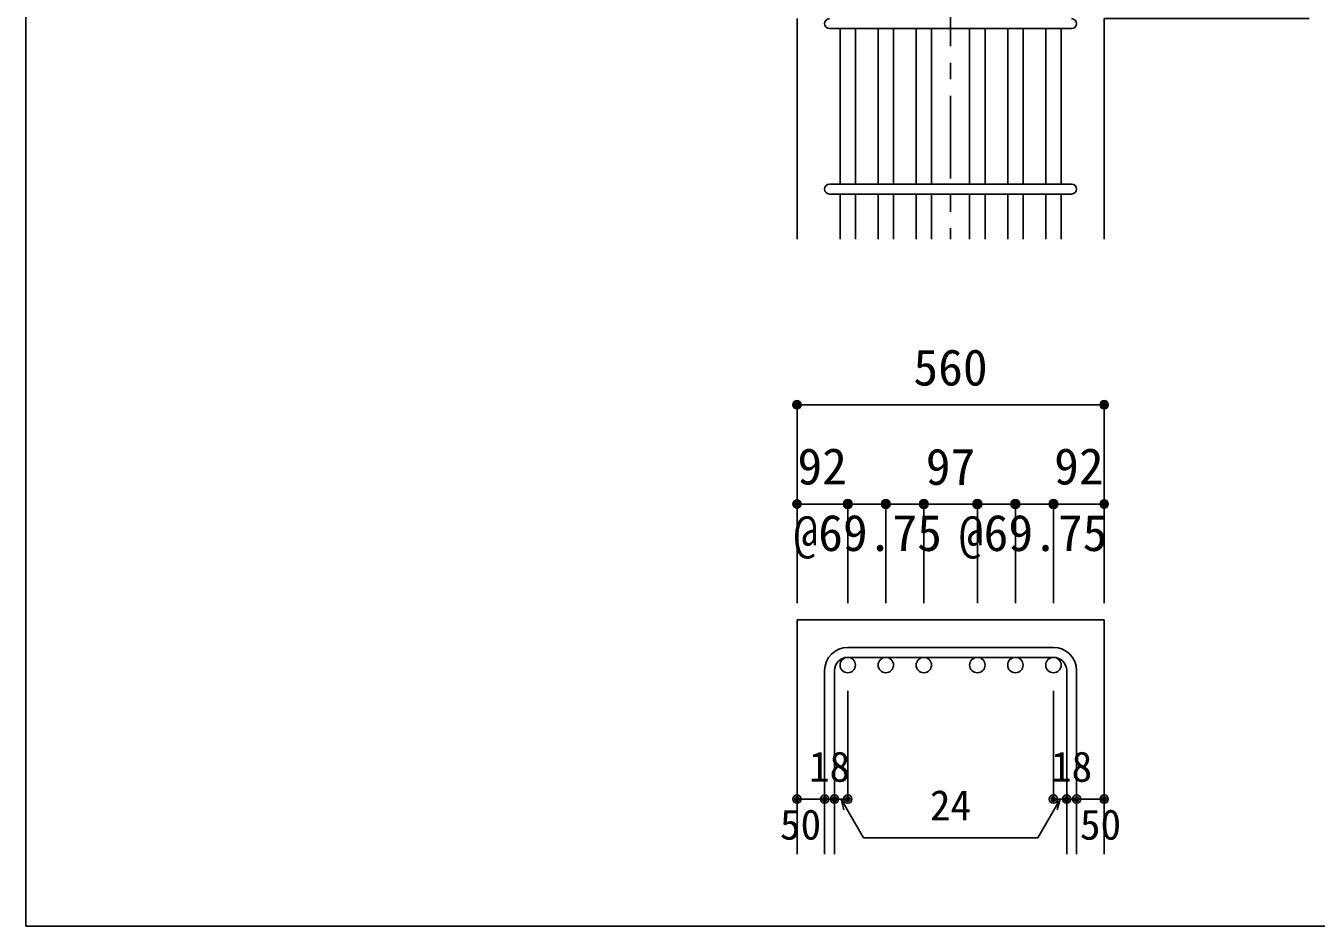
# Model space of a CAD drawing. Units: millimetres at full size, sheet at 1:30; some dimension numbers follow another scale. Extents: x -5973 to 5954, y -4195 to 4201.
# Drawn here: x -5973 to -3633, y -4195 to -2563 of the extents above; entities that cross this region are included whole.
import ezdxf
from ezdxf.enums import TextEntityAlignment as Align

# ---------------------------------------------------------------- set-up
doc = ezdxf.new("R2010")
doc.units = ezdxf.units.MM
doc.header["$LTSCALE"] = 30
doc.header["$PDMODE"] = 32
doc.header["$PDSIZE"] = 15
doc.linetypes.add('CHAIN1', pattern=[8, 5, -1, 1, -1])
for name, color, linetype in [('0-1_躯体線', 2, 'Continuous'), ('0-5_基礎梁筋', 7, 'Continuous'), ('0-6_スタラップ筋', 7, 'Continuous'), ('0-D_寸法', 4, 'Continuous'), ('F-0_枠', 6, 'Continuous')]:
    doc.layers.add(name, color=color, linetype=linetype)
doc.styles.add('ＭＳ ゴシック', font='')
doc.styles.get('ＭＳ ゴシック').set_extended_font_data('MS Gothic')

msp = doc.modelspace()

# ---------------------------------------------------------------- linework, layer by layer
at = {"layer": '0-1_躯体線'}
for p, q in [((-4574.3, -2949.89), (-4574.3, -2549.89)), ((-4574.3, -4064.89), (-4574.3, -3639.89)), ((-4017.3, -3639.89), (-4574.3, -3639.89)), ((-4017.3, -4064.89), (-4017.3, -3639.89))]:
    msp.add_line(p, q, dxfattribs=at)
msp.add_lwpolyline([(-4017.3, -2949.89), (-4017.3, -2549.89), (-3645.8, -2549.89)], dxfattribs=at)
at = {"layer": '0-5_基礎梁筋'}
for p, q in [((-4496.3, -2567.89), (-4496.3, -2849.89)), ((-4468.3, -2567.89), (-4468.3, -2849.89)), ((-4427.3, -2567.89), (-4427.3, -2849.89)), ((-4399.3, -2567.89), (-4399.3, -2849.89)), ((-4358.3, -2567.89), (-4358.3, -2849.89)), ((-4330.3, -2567.89), (-4330.3, -2849.89)), ((-4261.3, -2567.89), (-4261.3, -2849.89)), ((-4233.3, -2567.89), (-4233.3, -2849.89)), ((-4192.3, -2567.89), (-4192.3, -2849.89)), ((-4164.3, -2567.89), (-4164.3, -2849.89)), ((-4123.3, -2567.89), (-4123.3, -2849.89)), ((-4095.3, -2567.89), (-4095.3, -2849.89)), ((-4496.3, -2867.89), (-4496.3, -2949.89)), ((-4468.3, -2867.89), (-4468.3, -2949.89)), ((-4427.3, -2867.89), (-4427.3, -2949.89)), ((-4399.3, -2867.89), (-4399.3, -2949.89)), ((-4358.3, -2867.89), (-4358.3, -2949.89)), ((-4330.3, -2867.89), (-4330.3, -2949.89)), ((-4261.3, -2867.89), (-4261.3, -2949.89)), ((-4233.3, -2867.89), (-4233.3, -2949.89)), ((-4192.3, -2867.89), (-4192.3, -2949.89)), ((-4164.3, -2867.89), (-4164.3, -2949.89)), ((-4123.3, -2867.89), (-4123.3, -2949.89)), ((-4095.3, -2867.89), (-4095.3, -2949.89))]:
    msp.add_line(p, q, dxfattribs=at)
at = {"layer": '0-5_基礎梁筋', "color": 3}
for centre in [(-4482.3, -3721.89), (-4413.3, -3721.89), (-4344.3, -3721.89), (-4247.3, -3721.89), (-4178.3, -3721.89), (-4109.3, -3721.89)]:
    msp.add_circle(centre, 14, dxfattribs=at)
at = {"layer": '0-6_スタラップ筋'}
for p, q in [((-4076.3, -2567.89), (-4515.3, -2567.89)), ((-4515.3, -2849.89), (-4076.3, -2849.89)), ((-4076.3, -2867.89), (-4515.3, -2867.89)), ((-4109.3, -3689.89), (-4482.3, -3689.89)), ((-4109.3, -3707.89), (-4482.3, -3707.89)), ((-4524.3, -3731.89), (-4524.3, -4064.89)), ((-4506.3, -3731.89), (-4506.3, -4064.89)), ((-4085.3, -3731.89), (-4085.3, -4064.89)), ((-4067.3, -3731.89), (-4067.3, -4064.89))]:
    msp.add_line(p, q, dxfattribs=at)
for centre, radius, start, end in [((-4515.3, -2558.89), 9, 90, 270), ((-4076.3, -2558.89), 9, 270, 90), ((-4515.3, -2858.89), 9, 90, 270), ((-4076.3, -2858.89), 9, 270, 90), ((-4482.3, -3731.89), 42, 90, 180), ((-4109.3, -3731.89), 42, 0, 90), ((-4482.3, -3731.89), 24, 90, 180), ((-4109.3, -3731.89), 24, 0, 90)]:
    msp.add_arc(centre, radius, start, end, dxfattribs=at)
at = {"layer": '0-D_寸法', "linetype": 'CHAIN1'}
msp.add_line((-4295.8, -1249.89), (-4295.8, -2949.89), dxfattribs=at)
at = {"layer": '0-D_寸法'}
for p, q in [((-4574.3, -3249.89), (-4574.3, -3429.89)), ((-4574.3, -3249.89), (-4017.3, -3249.89)), ((-4017.3, -3249.89), (-4017.3, -3429.89)), ((-4574.3, -3429.89), (-4574.3, -3609.89)), ((-4482.3, -3429.89), (-4574.3, -3429.89)), ((-4482.3, -3429.89), (-4482.3, -3609.89)), ((-4482.3, -3429.89), (-4344.3, -3429.89)), ((-4413.3, -3429.89), (-4413.3, -3609.89)), ((-4344.3, -3429.89), (-4344.3, -3609.89)), ((-4344.3, -3429.89), (-4247.3, -3429.89)), ((-4247.3, -3429.89), (-4247.3, -3609.89)), ((-4247.3, -3429.89), (-4247.3, -3609.89)), ((-4247.3, -3429.89), (-4178.3, -3429.89)), ((-4178.3, -3429.89), (-4178.3, -3609.89)), ((-4178.3, -3429.89), (-4109.3, -3429.89)), ((-4109.3, -3429.89), (-4109.3, -3609.89)), ((-4103.3, -3429.89), (-4017.3, -3429.89)), ((-4017.3, -3429.89), (-4017.3, -3609.89)), ((-4482.3, -3964.89), (-4482.3, -3768.81)), ((-4109.3, -3964.89), (-4109.3, -3768.81)), ((-4574.3, -3964.89), (-4524.3, -3964.89)), ((-4524.3, -3964.89), (-4506.3, -3964.89)), ((-4506.3, -3964.89), (-4482.3, -3964.89)), ((-4494.3, -3964.89), (-4453.85, -4034.96)), ((-4494.3, -3964.89), (-4489.12, -3984.21)), ((-4097.3, -3964.89), (-4137.75, -4034.96)), ((-4085.3, -3964.89), (-4109.3, -3964.89)), ((-4097.3, -3964.89), (-4102.48, -3984.21)), ((-4067.3, -3964.89), (-4085.3, -3964.89)), ((-4017.3, -3964.89), (-4067.3, -3964.89)), ((-4137.75, -4034.96), (-4453.85, -4034.96))]:
    msp.add_line(p, q, dxfattribs=at)
for centre, radius in [((-4574.3, -3249.89), 7.2), ((-4574.3, -3249.89), 6.4), ((-4574.3, -3249.89), 5.6), ((-4574.3, -3249.89), 4.8), ((-4574.3, -3249.89), 4), ((-4574.3, -3249.89), 3.2), ((-4574.3, -3249.89), 2.4), ((-4574.3, -3249.89), 1.6), ((-4574.3, -3249.89), 0.8), ((-4017.3, -3249.89), 7.2), ((-4017.3, -3249.89), 6.4), ((-4017.3, -3249.89), 5.6), ((-4017.3, -3249.89), 4.8), ((-4017.3, -3249.89), 4), ((-4017.3, -3249.89), 3.2), ((-4017.3, -3249.89), 2.4), ((-4017.3, -3249.89), 1.6), ((-4017.3, -3249.89), 0.8), ((-4574.3, -3429.89), 7.2), ((-4574.3, -3429.89), 6.4), ((-4574.3, -3429.89), 5.6), ((-4574.3, -3429.89), 4.8), ((-4574.3, -3429.89), 4), ((-4574.3, -3429.89), 3.2), ((-4574.3, -3429.89), 2.4), ((-4574.3, -3429.89), 1.6), ((-4574.3, -3429.89), 0.8), ((-4482.3, -3429.89), 8), ((-4482.3, -3429.89), 7.2), ((-4482.3, -3429.89), 6.4), ((-4482.3, -3429.89), 5.6), ((-4482.3, -3429.89), 4.8), ((-4482.3, -3429.89), 4), ((-4482.3, -3429.89), 3.2), ((-4482.3, -3429.89), 2.4), ((-4482.3, -3429.89), 1.6), ((-4482.3, -3429.89), 0.8), ((-4413.3, -3429.89), 8), ((-4413.3, -3429.89), 7.2), ((-4413.3, -3429.89), 6.4), ((-4413.3, -3429.89), 5.6), ((-4413.3, -3429.89), 4.8), ((-4413.3, -3429.89), 4), ((-4413.3, -3429.89), 3.2), ((-4413.3, -3429.89), 2.4), ((-4413.3, -3429.89), 1.6), ((-4413.3, -3429.89), 0.8), ((-4344.3, -3429.89), 8), ((-4344.3, -3429.89), 7.2), ((-4344.3, -3429.89), 6.4), ((-4344.3, -3429.89), 5.6), ((-4344.3, -3429.89), 4.8), ((-4344.3, -3429.89), 4), ((-4344.3, -3429.89), 3.2), ((-4344.3, -3429.89), 2.4), ((-4344.3, -3429.89), 1.6), ((-4344.3, -3429.89), 0.8), ((-4247.3, -3429.89), 8), ((-4247.3, -3429.89), 7.2), ((-4247.3, -3429.89), 6.4), ((-4247.3, -3429.89), 5.6), ((-4247.3, -3429.89), 4.8), ((-4247.3, -3429.89), 4), ((-4247.3, -3429.89), 3.2), ((-4247.3, -3429.89), 2.4), ((-4247.3, -3429.89), 1.6), ((-4247.3, -3429.89), 0.8), ((-4178.3, -3429.89), 8), ((-4178.3, -3429.89), 7.2), ((-4178.3, -3429.89), 6.4), ((-4178.3, -3429.89), 5.6), ((-4178.3, -3429.89), 4.8), ((-4178.3, -3429.89), 4), ((-4178.3, -3429.89), 3.2), ((-4178.3, -3429.89), 2.4), ((-4178.3, -3429.89), 1.6), ((-4178.3, -3429.89), 0.8), ((-4109.3, -3429.89), 8), ((-4109.3, -3429.89), 7.2), ((-4109.3, -3429.89), 6.4), ((-4109.3, -3429.89), 5.6), ((-4109.3, -3429.89), 4.8), ((-4109.3, -3429.89), 4), ((-4109.3, -3429.89), 3.2), ((-4109.3, -3429.89), 2.4), ((-4109.3, -3429.89), 1.6), ((-4109.3, -3429.89), 0.8), ((-4017.3, -3429.89), 7.2), ((-4017.3, -3429.89), 6.4), ((-4017.3, -3429.89), 5.6), ((-4017.3, -3429.89), 4.8), ((-4017.3, -3429.89), 4), ((-4017.3, -3429.89), 3.2), ((-4017.3, -3429.89), 2.4), ((-4017.3, -3429.89), 1.6), ((-4017.3, -3429.89), 0.8), ((-4574.3, -3964.89), 4), ((-4574.3, -3964.89), 3.6), ((-4574.3, -3964.89), 3.2), ((-4574.3, -3964.89), 2.8), ((-4574.3, -3964.89), 2.4), ((-4574.3, -3964.89), 2), ((-4574.3, -3964.89), 1.6), ((-4574.3, -3964.89), 1.2), ((-4574.3, -3964.89), 0.8), ((-4574.3, -3964.89), 0.4), ((-4524.3, -3964.89), 4), ((-4524.3, -3964.89), 3.6), ((-4524.3, -3964.89), 3.2), ((-4524.3, -3964.89), 2.8), ((-4524.3, -3964.89), 2.4), ((-4524.3, -3964.89), 2), ((-4524.3, -3964.89), 1.6), ((-4524.3, -3964.89), 1.2), ((-4524.3, -3964.89), 0.8), ((-4524.3, -3964.89), 0.4), ((-4506.3, -3964.89), 4), ((-4506.3, -3964.89), 3.6), ((-4506.3, -3964.89), 3.2), ((-4506.3, -3964.89), 2.8), ((-4506.3, -3964.89), 2.4), ((-4506.3, -3964.89), 2), ((-4506.3, -3964.89), 1.6), ((-4506.3, -3964.89), 1.2), ((-4506.3, -3964.89), 0.8), ((-4506.3, -3964.89), 0.4), ((-4482.3, -3964.89), 4), ((-4482.3, -3964.89), 3.6), ((-4482.3, -3964.89), 3.2), ((-4482.3, -3964.89), 2.8), ((-4482.3, -3964.89), 2.4), ((-4482.3, -3964.89), 2), ((-4482.3, -3964.89), 1.6), ((-4482.3, -3964.89), 1.2), ((-4482.3, -3964.89), 0.8), ((-4482.3, -3964.89), 0.4), ((-4109.3, -3964.89), 4), ((-4109.3, -3964.89), 3.6), ((-4109.3, -3964.89), 3.2), ((-4109.3, -3964.89), 2.8), ((-4109.3, -3964.89), 2.4), ((-4109.3, -3964.89), 2), ((-4109.3, -3964.89), 1.6), ((-4109.3, -3964.89), 1.2), ((-4109.3, -3964.89), 0.8), ((-4109.3, -3964.89), 0.4), ((-4085.3, -3964.89), 4), ((-4085.3, -3964.89), 3.6), ((-4085.3, -3964.89), 3.2), ((-4085.3, -3964.89), 2.8), ((-4085.3, -3964.89), 2.4), ((-4085.3, -3964.89), 2), ((-4085.3, -3964.89), 1.6), ((-4085.3, -3964.89), 1.2), ((-4085.3, -3964.89), 0.8), ((-4085.3, -3964.89), 0.4), ((-4067.3, -3964.89), 4), ((-4067.3, -3964.89), 3.6), ((-4067.3, -3964.89), 3.2), ((-4067.3, -3964.89), 2.8), ((-4067.3, -3964.89), 2.4), ((-4067.3, -3964.89), 2), ((-4067.3, -3964.89), 1.6), ((-4067.3, -3964.89), 1.2), ((-4067.3, -3964.89), 0.8), ((-4067.3, -3964.89), 0.4), ((-4017.3, -3964.89), 4), ((-4017.3, -3964.89), 3.6), ((-4017.3, -3964.89), 3.2), ((-4017.3, -3964.89), 2.8), ((-4017.3, -3964.89), 2.4), ((-4017.3, -3964.89), 2), ((-4017.3, -3964.89), 1.6), ((-4017.3, -3964.89), 1.2), ((-4017.3, -3964.89), 0.8), ((-4017.3, -3964.89), 0.4)]:
    msp.add_circle(centre, radius, dxfattribs=at)
at = {"layer": '0-D_寸法', "color": 7}
for p in [(-4574.3, -3249.89), (-4017.3, -3249.89), (-4574.3, -3429.89), (-4482.3, -3429.89), (-4482.3, -3429.89), (-4413.3, -3429.89), (-4413.3, -3429.89), (-4344.3, -3429.89), (-4344.3, -3429.89), (-4247.3, -3429.89), (-4247.3, -3429.89), (-4178.3, -3429.89), (-4178.3, -3429.89), (-4109.3, -3429.89), (-4109.3, -3429.89), (-4109.3, -3429.89), (-4017.3, -3429.89), (-4574.3, -3964.89), (-4524.3, -3964.89), (-4506.3, -3964.89), (-4482.3, -3964.89), (-4482.3, -3964.89), (-4109.3, -3964.89), (-4109.3, -3964.89), (-4085.3, -3964.89), (-4067.3, -3964.89), (-4017.3, -3964.89)]:
    msp.add_point(p, dxfattribs=at)
at = {"layer": 'F-0_枠'}
for p in [(-5972.88, 4201.15), (5954.1, -4195.24)]:
    msp.add_line(p, (-5972.88, -4195.24), dxfattribs=at)

# ---------------------------------------------------------------- texts
at = {"layer": '0-D_寸法', "style": 'ＭＳ ゴシック'}
for s, height, p in [('560', 65.98, (-4363.3, -3234.89)), ('92', 65.98, (-4573.59, -3414.21)), ('97', 65.98, (-4340.8, -3414.89)), ('92', 65.98, (-4108.01, -3414.21)), ('@69.75', 65.98, (-4580.8, -3534.89)), ('@69.75', 65.98, (-4280.8, -3534.89)), ('18', 54.99, (-4552.8, -3949.89)), ('18', 54.99, (-4113.8, -3949.89)), ('24', 54.99, (-4333.3, -4019.96)), ('50', 54.99, (-4605.3, -4054.89)), ('50', 54.99, (-4061.3, -4054.89))]:
    msp.add_text(s, height=height, dxfattribs=at).set_placement(p, align=Align.BOTTOM_LEFT)

doc.saveas('drawing.dxf')
